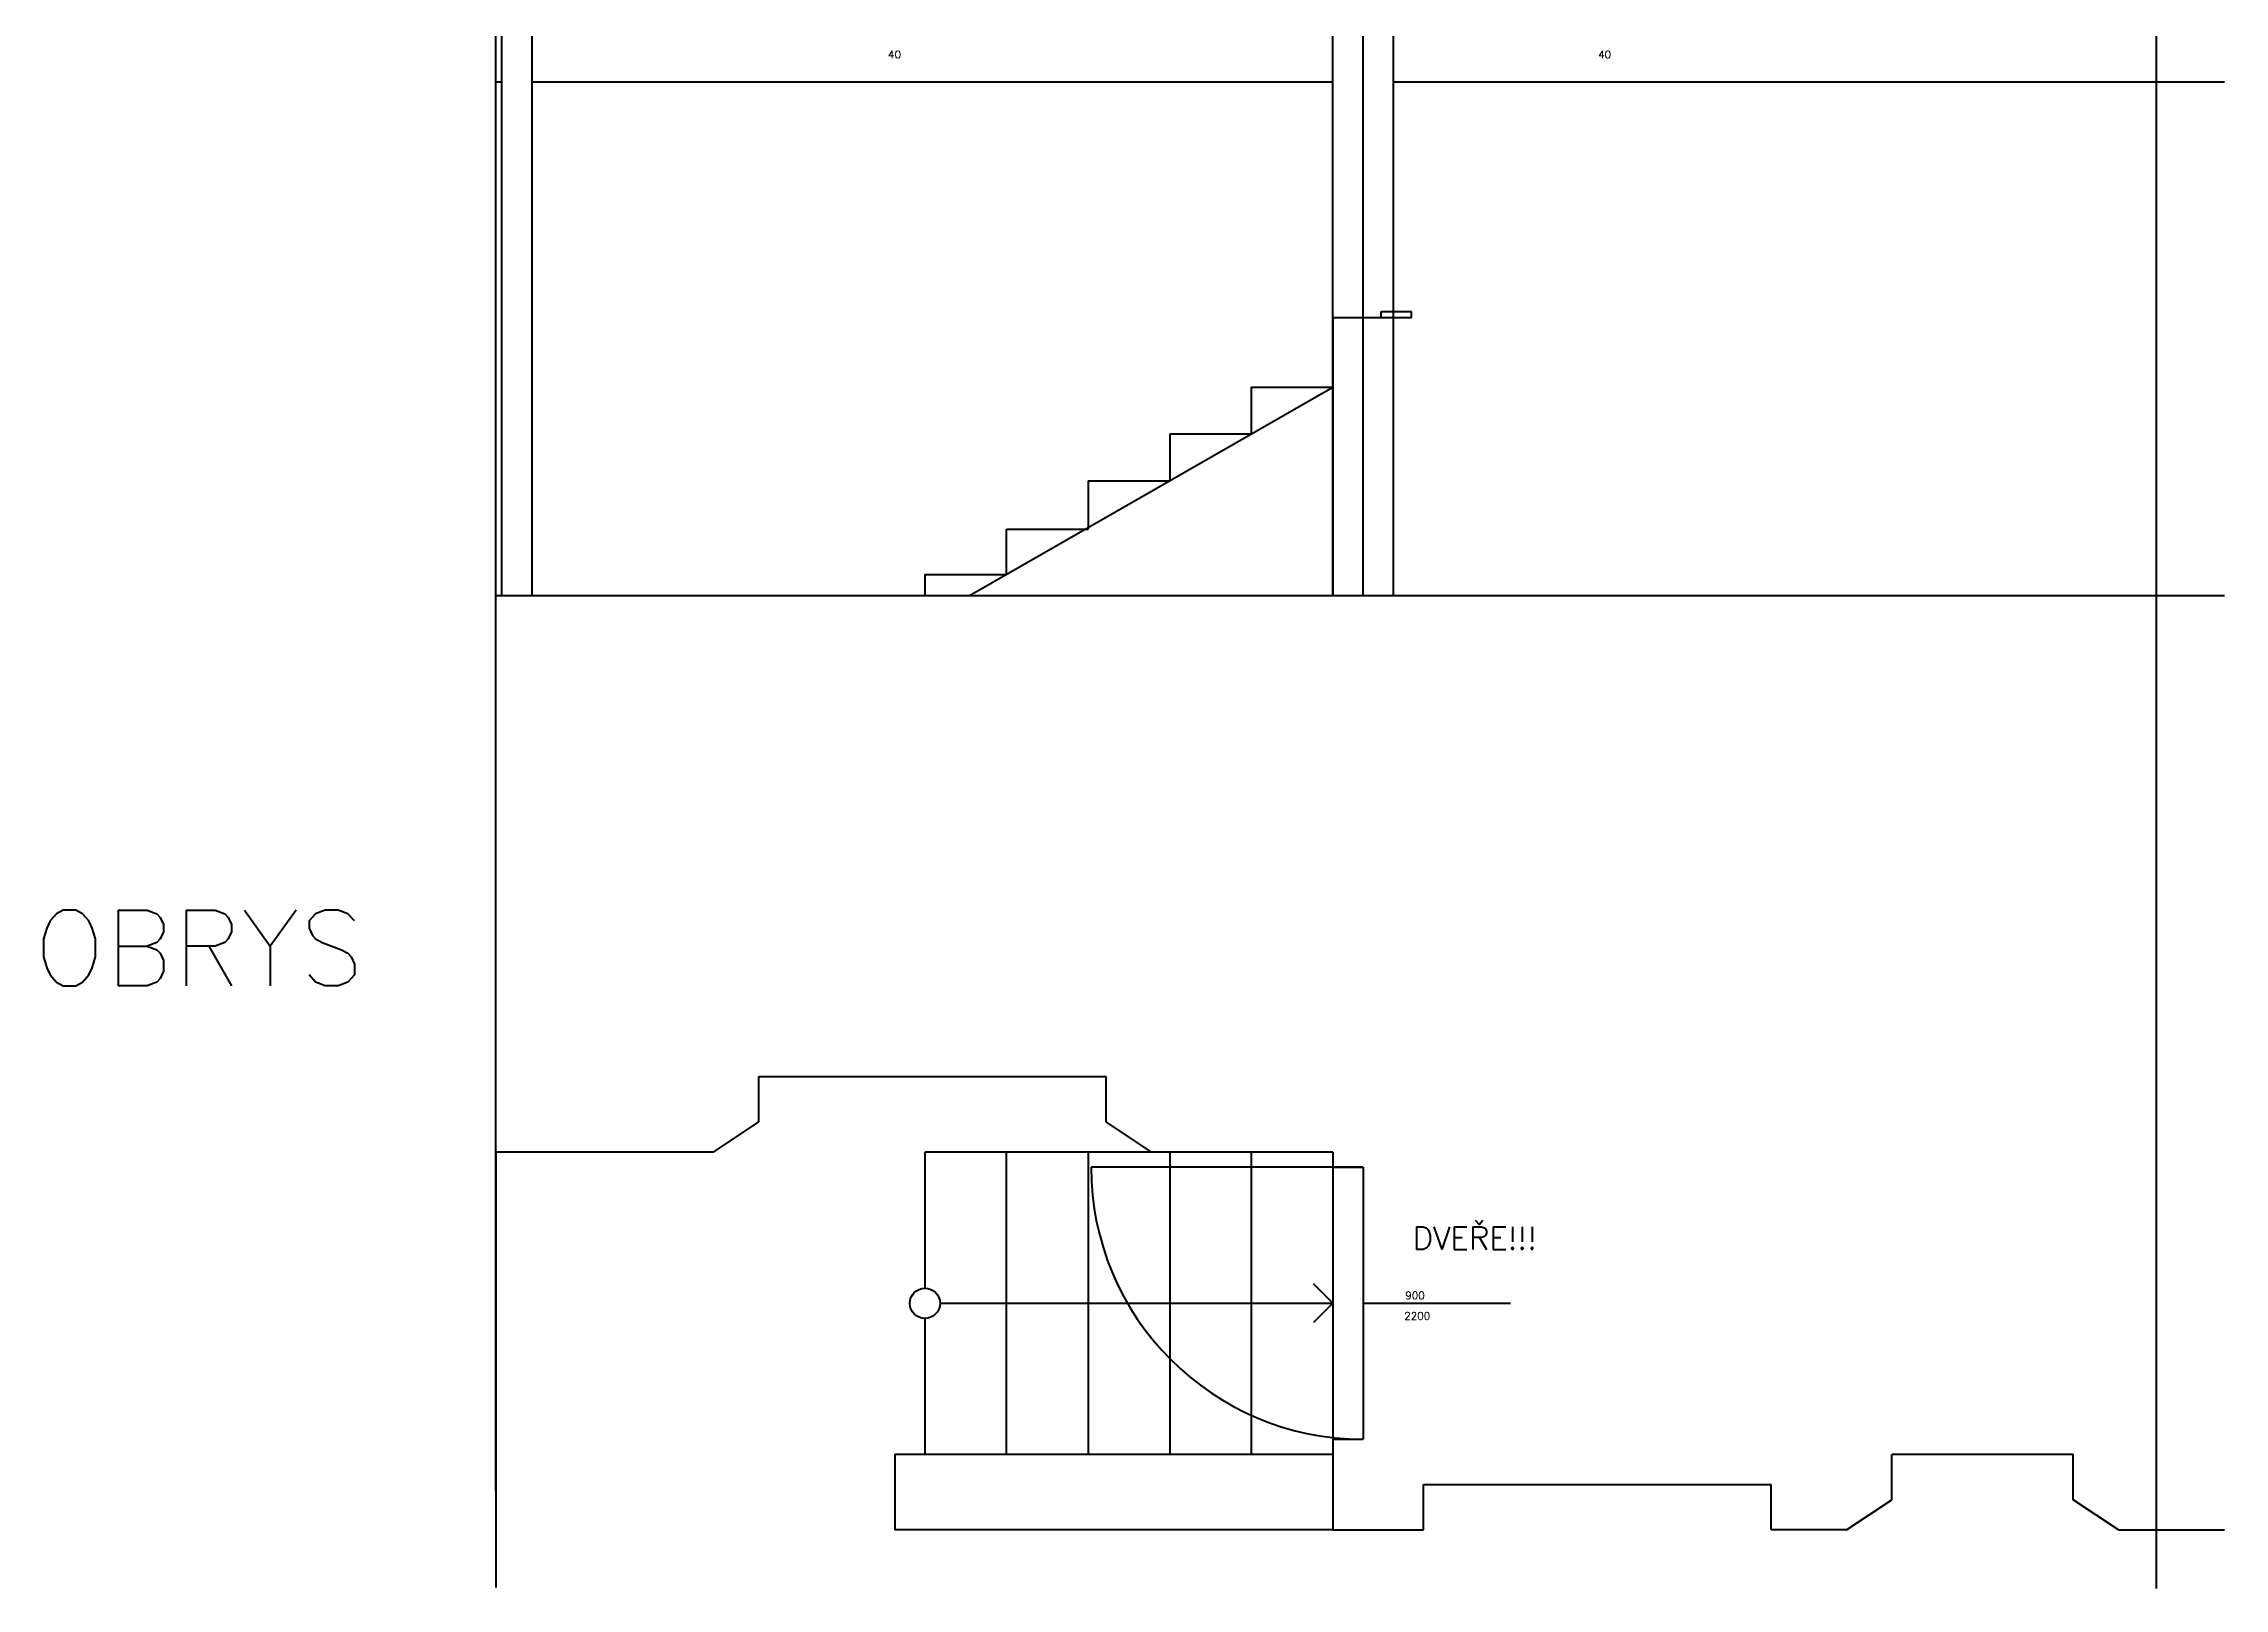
# Model space of a CAD drawing. Header units: millimetres. Extents: x -1463353 to -693674, y -1913439 to -867598.
# Drawn here: x -748448 to -741232, y -970246 to -965135 of the extents above; entities that cross this region are included whole.
import ezdxf

# ---------------------------------------------------------------- set-up
doc = ezdxf.new("R2010")
doc.units = ezdxf.units.MM
doc.layers.add('bednar-fasada', color=5, linetype='Continuous', lineweight=50)
doc.styles.get("Standard").update_dxf_attribs({"font": 'txt.shx'})

msp = doc.modelspace()

# ---------------------------------------------------------------- linework, layer by layer
at = {"layer": 'bednar-fasada'}
for p, q in [((-746952.1, -969923.5), (-746952.1, -954991)), ((-741457.1, -970246.2), (-741457.1, -956734.1)), ((-746932.1, -966961.8), (-746932.1, -959986.8)), ((-746832.1, -966961.8), (-746832.1, -959986.8)), ((-744182.1, -966961.8), (-744182.1, -963730.6)), ((-743982.1, -966961.8), (-743982.1, -963789.2)), ((-744082.1, -966961.8), (-744082.1, -963830.6)), ((-746952.1, -965261.8), (-746932.1, -965261.8)), ((-746832.1, -965261.8), (-744182.1, -965261.8)), ((-743982.1, -965261.8), (-741232.1, -965261.8)), ((-744022.1, -966041.8), (-744022.1, -966021.8)), ((-744022.1, -966021.8), (-743922.1, -966021.8)), ((-743922.1, -966041.8), (-743922.1, -966021.8)), ((-744182.1, -966041.8), (-744022.1, -966041.8)), ((-744182.1, -966041.8), (-744182.1, -966271.8)), ((-744022.1, -966041.8), (-743922.1, -966041.8)), ((-745384.1, -966961.8), (-744182.1, -966271.8)), ((-744452.1, -966271.8), (-744182.1, -966271.8)), ((-744452.1, -966271.8), (-744452.1, -966426.8)), ((-744182.1, -966271.8), (-744182.1, -966961.8)), ((-744722.1, -966426.8), (-744452.1, -966426.8)), ((-744722.1, -966426.8), (-744722.1, -966581.8)), ((-744992.1, -966581.8), (-744722.1, -966581.8)), ((-744992.1, -966581.8), (-744992.1, -966741.8)), ((-745262.1, -966741.8), (-744992.1, -966741.8)), ((-745262.1, -966891.8), (-745262.1, -966741.8)), ((-745532.1, -966891.8), (-745262.1, -966891.8)), ((-745532.1, -966891.8), (-745532.1, -966961.8)), ((-746952.1, -966961.8), (-741232.1, -966961.8)), ((-745532.1, -966961.8), (-744182.1, -966961.8)), ((-746082.1, -968703), (-746082.1, -968553)), ((-746082.1, -968553), (-744932.1, -968553)), ((-744932.1, -968703), (-744932.1, -968553)), ((-746232.1, -968803), (-746082.1, -968703)), ((-744782.1, -968803), (-744932.1, -968703)), ((-746232.1, -968803), (-746952.1, -968803)), ((-746952.1, -968803), (-746952.1, -970243)), ((-745532.1, -968803), (-745532.1, -969253)), ((-744782.1, -968803), (-745532.1, -968803)), ((-745262.1, -969803), (-745262.1, -968803)), ((-744992.1, -968803), (-744992.1, -969803)), ((-744182.1, -968803), (-744782.1, -968803)), ((-744722.1, -968803), (-744722.1, -969803)), ((-744452.1, -968803), (-744452.1, -969803)), ((-744182.1, -968803), (-744182.1, -968853)), ((-745532.1, -968903), (-745532.1, -969253)), ((-744082.1, -968853), (-744982.1, -968853)), ((-744182.1, -968853), (-744082.1, -968853)), ((-744182.1, -968853), (-744182.1, -969753)), ((-744082.1, -968853), (-744082.1, -969753)), ((-744182.1, -969303), (-744246.1, -969239)), ((-745532.1, -969353), (-745532.1, -969803)), ((-745482.1, -969303), (-744182.1, -969303)), ((-744182.1, -969303), (-744246.1, -969366.9)), ((-744082.1, -969303), (-743594.4, -969303)), ((-744182.1, -969753), (-744082.1, -969753)), ((-744182.1, -969753), (-744182.1, -970053)), ((-744182.1, -969803), (-745632.1, -969803)), ((-745632.1, -969803), (-745632.1, -970053)), ((-742332.1, -969953), (-742332.1, -969803)), ((-741732.1, -969803), (-742332.1, -969803)), ((-741732.1, -969953), (-741732.1, -969803)), ((-743882.1, -969903), (-742732.1, -969903)), ((-743882.1, -970053), (-743882.1, -969903)), ((-742732.1, -970053), (-742732.1, -969903)), ((-742482.1, -970053), (-742332.1, -969953)), ((-741582.1, -970053), (-741732.1, -969953)), ((-744182.1, -970053), (-745632.1, -970053)), ((-744182.1, -970053), (-743882.1, -970053)), ((-744182.1, -970053), (-744082.1, -970053)), ((-742482.1, -970053), (-742732.1, -970053)), ((-741582.1, -970053), (-741232.1, -970053))]:
    msp.add_line(p, q, dxfattribs=at)
msp.add_circle((-745532.1, -969303), 50, dxfattribs=at)
msp.add_arc((-744082.1, -968853), 900, 180, 270, dxfattribs=at)

# ---------------------------------------------------------------- texts
for s, height, p in [('40', 25, (-745654.2, -965184.1)), ('40', 25, (-743304.2, -965184.1)), ('OBRYS', 250, (-748480.5, -968252.3)), ('DVEŘE!!!', 75, (-743918.6, -969124.6)), ('900', 25, (-743942.4, -969289.5)), ('2200', 25, (-743945.9, -969357.5))]:
    msp.add_text(s, height=height, dxfattribs=at).set_placement(p)

doc.saveas('drawing.dxf')
